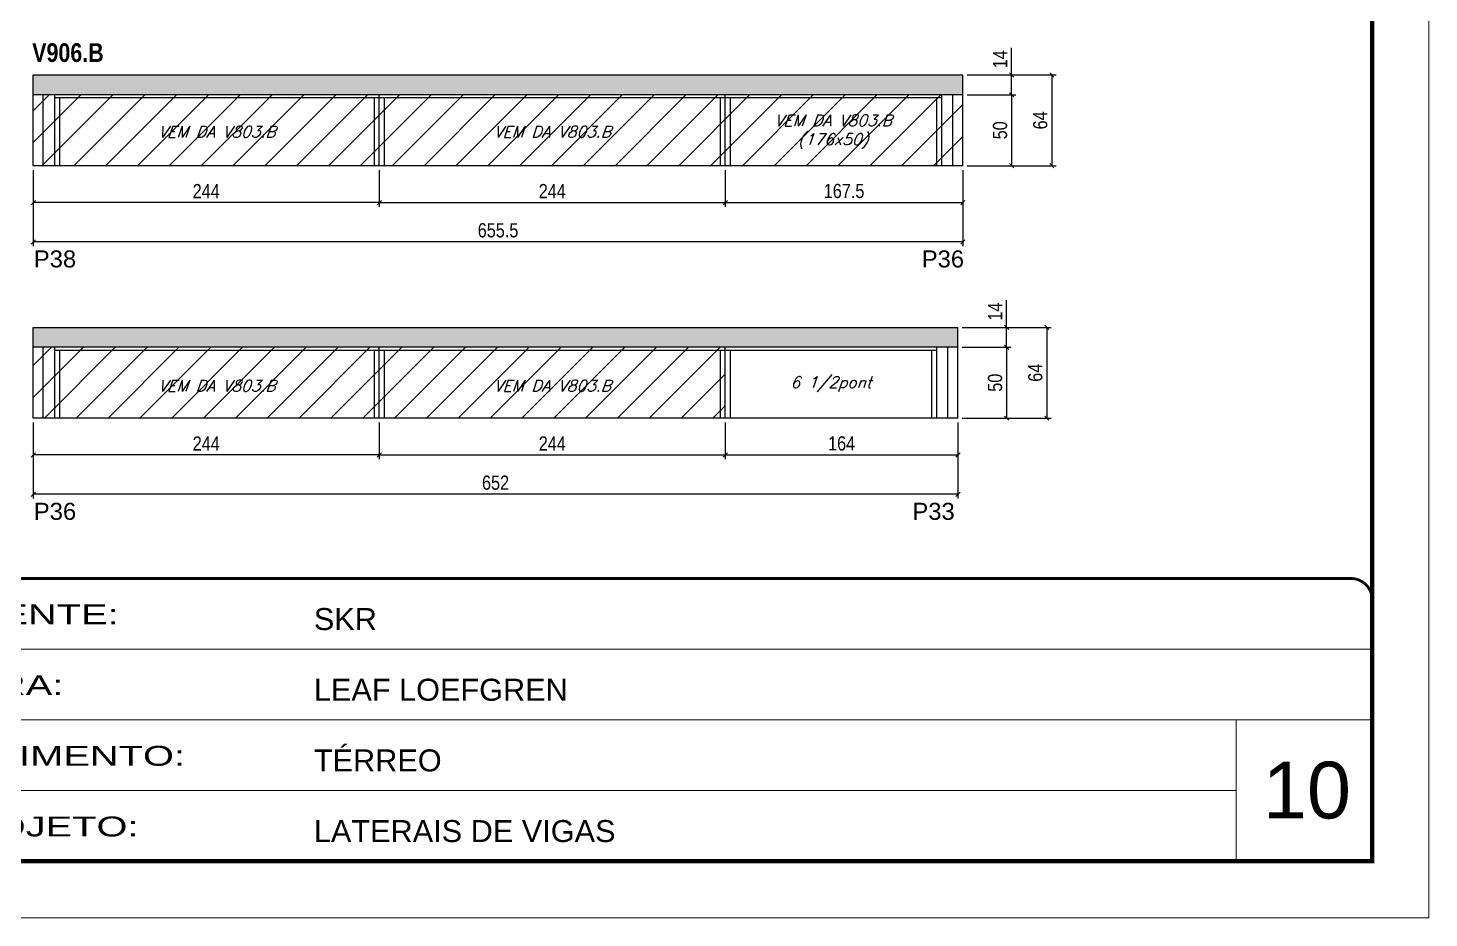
# Model space of a CAD drawing. Extents: x 3309 to 9563, y -2522 to 14608.
# Drawn here: x 5405 to 6393, y 11261 to 11888 of the extents above; entities that cross this region are included whole.
import ezdxf

# ---------------------------------------------------------------- set-up
doc = ezdxf.new("R2010")
doc.units = 0
doc.linetypes.add('CONTINUO', pattern=[0])
doc.linetypes.add('DASHED', pattern=[0.75, 0.5, -0.25])
for name, color, linetype in [('5', 5, 'Continuous'), ('COTA', 241, 'Continuous'), ('NOMENCLATURA', 7, 'Continuous'), ('Painéis', 200, 'Continuous'), ('SARR_2.2x7', 40, 'Continuous'), ('SARR_3.5x7', 81, 'Continuous'), ('texto', 7, 'Continuous')]:
    doc.layers.add(name, color=color, linetype=linetype)
for name, color, linetype, lineweight in [('CARIMBO', 255, 'Continuous', 9), ('Folhas', 255, 'Continuous', 9), ('Hachura', 251, 'Continuous', 9), ('SARRAFO DE PRESSAO', 251, 'DASHED', 9)]:
    doc.layers.add(name, color=color, linetype=linetype, lineweight=lineweight)
doc.styles.add('ARIAL', font='arial.ttf')
doc.styles.add('COTA TECNICA', font='techl___.ttf', dxfattribs={"height": 10})
doc.styles.add('Romans', font='romans.shx')
doc.styles.get("Standard").update_dxf_attribs({"font": 'arial.ttf'})
doc.styles.add('TECNICA', font='techb___.ttf', dxfattribs={"height": 10})
doc.styles.add('Tecnologia', font='')
doc.styles.get('Tecnologia').set_extended_font_data('Forgotten Futurist')
doc.dimstyles.new('PAINEL', dxfattribs={"dimtxt": 10, "dimasz": 3, "dimexe": 3, "dimexo": 3, "dimgap": 3, "dimtad": 1, "dimdec": 1, "dimzin": 12, "dimdsep": 46, "dimtxsty": 'COTA TECNICA', "dimblk1": 'OBLIQUE', "dimblk2": 'OBLIQUE', "dimsah": 1, "dimcen": 0.9, "dimclrd": 4, "dimclre": 4, "dimclrt": 240, "dimadec": 1, "dimazin": 3, "dimtfac": 1, "dimtdec": 1, "dimtmove": 0, "dimatfit": 3, "dimfxl": 1, "dimtolj": 1, "dimtzin": 12, "dimarcsym": 0})

# ---------------------------------------------------------------- blocks, each defined once
blk = doc.blocks.new('9999999999')
at = {"color": 30, "linetype": 'CONTINUO'}
for p, q in [((98564.56, 34379.64), (99583.98, 34379.64)), ((98564.56, 34329.83), (99487.98, 34329.83)), ((99583.98, 34329.83), (99487.98, 34329.83)), ((99487.98, 34329.83), (99487.98, 34230.21)), ((98564.56, 34280.02), (99487.98, 34280.02))]:
    blk.add_line(p, q, dxfattribs=at)
at = {"color": 30, "linetype": 'CONTINUO', "const_width": 2}
blk.add_lwpolyline([(99583.98, 34230.21), (99583.98, 34414.45, 0.414214), (99568.98, 34429.45), (98228.98, 34429.45, 0.414214), (98213.98, 34414.45), (98213.98, 34245.21, 0.414214), (98228.98, 34230.21), (99583.98, 34230.21)], format="xyb", dxfattribs=at)
at = {"layer": 'Folhas'}
blk.add_lwpolyline([(98138.98, 34190.21), (99623.98, 34190.21), (99623.98, 35240.21), (98138.98, 35240.21)], close=True, dxfattribs=at)
at = {"layer": 'Folhas', "color": 30, "const_width": 3}
blk.add_lwpolyline([(98213.98, 34230.21), (99583.98, 34230.21), (99583.98, 35200.21), (98213.98, 35200.21)], close=True, dxfattribs=at)
at = {"color": 7, "linetype": 'Continuous', "ltscale": 5, "style": 'ARIAL'}
for s, height, p in [('SKR', 15.483, (98837.68, 34393.13)), ('LEAF LOEFGREN', 15.4829, (98837.68, 34343.32)), ('TÉRREO', 15.483, (98837.68, 34293.51)), ('LATERAIS DE VIGAS', 15.4829, (98837.68, 34243.7))]:
    blk.add_text(s, height=height, dxfattribs=at).set_placement(p)
at = {"layer": 'Folhas', "color": 7, "style": 'Tecnologia', "width": 1.5}
for s, p in [('CLIENTE:', (98573.65, 34397.17)), ('OBRA:', (98573.65, 34347.31)), ('PAVIMENTO:', (98573.65, 34297.5)), ('PROJETO:', (98573.65, 34247.69))]:
    blk.add_text(s, height=14, dxfattribs=at).set_placement(p)
blk = doc.blocks.new('_Oblique')
at = {"color": 0, "linetype": 'ByBlock', "lineweight": -2}
blk.add_line((-0.5, -0.5), (0.5, 0.5), dxfattribs=at)
blk = doc.blocks.new('*D1409')
at = {"layer": 'COTA', "color": 4, "linetype": 'ByBlock', "lineweight": -2, "transparency": 16777216}
for p, q in [((5408.69, 11787.82), (5408.69, 11761.9)), ((5652.69, 11787.82), (5652.69, 11761.9)), ((5652.69, 11764.9), (5408.69, 11764.9))]:
    blk.add_line(p, q, dxfattribs=at)
at = {"layer": 'Defpoints', "color": 0, "linetype": 'ByBlock', "transparency": 16777216}
for p in [(5408.69, 11790.82), (5652.69, 11790.82), (5408.69, 11764.9)]:
    blk.add_point(p, dxfattribs=at)
at = {"layer": 'COTA', "color": 4, "linetype": 'ByBlock', "lineweight": -2, "transparency": 16777216, "xscale": 3, "yscale": 3, "zscale": 3, "rotation": 180}
blk.add_blockref('_Oblique', (5408.69, 11764.9), dxfattribs=at)
at = {"layer": 'COTA', "color": 4, "linetype": 'ByBlock', "lineweight": -2, "transparency": 16777216, "xscale": 3, "yscale": 3, "zscale": 3}
blk.add_blockref('_Oblique', (5652.69, 11764.9), dxfattribs=at)
at = {"layer": 'COTA', "color": 240, "linetype": 'ByBlock', "transparency": 16777216, "insert": (5530.69, 11772.97), "char_height": 10, "attachment_point": 5, "style": 'COTA TECNICA'}
blk.add_mtext('\\A1;244', dxfattribs=at)
blk = doc.blocks.new('*D1412')
at = {"layer": 'COTA', "color": 4, "linetype": 'ByBlock', "lineweight": -2, "transparency": 16777216}
for p, q in [((5408.69, 11787.82), (5408.69, 11734.19)), ((6064.19, 11787.82), (6064.19, 11734.19)), ((6064.19, 11737.19), (5408.69, 11737.19))]:
    blk.add_line(p, q, dxfattribs=at)
at = {"layer": 'Defpoints', "color": 0, "linetype": 'ByBlock', "transparency": 16777216}
for p in [(5408.69, 11790.82), (6064.19, 11790.82), (5408.69, 11737.19)]:
    blk.add_point(p, dxfattribs=at)
at = {"layer": 'COTA', "color": 4, "linetype": 'ByBlock', "lineweight": -2, "transparency": 16777216, "xscale": 3, "yscale": 3, "zscale": 3, "rotation": 180}
blk.add_blockref('_Oblique', (5408.69, 11737.19), dxfattribs=at)
at = {"layer": 'COTA', "color": 4, "linetype": 'ByBlock', "lineweight": -2, "transparency": 16777216, "xscale": 3, "yscale": 3, "zscale": 3}
blk.add_blockref('_Oblique', (6064.19, 11737.19), dxfattribs=at)
at = {"layer": 'COTA', "color": 240, "linetype": 'ByBlock', "transparency": 16777216, "insert": (5736.44, 11745.3), "char_height": 10, "attachment_point": 5, "style": 'COTA TECNICA'}
blk.add_mtext('\\A1;655.5', dxfattribs=at)
blk = doc.blocks.new('*D1410')
at = {"layer": 'COTA', "color": 4, "lineweight": -2, "transparency": 16777216}
for p, q in [((5652.69, 11787.82), (5652.69, 11761.9)), ((5896.69, 11787.82), (5896.69, 11761.9)), ((5652.69, 11764.9), (5896.69, 11764.9))]:
    blk.add_line(p, q, dxfattribs=at)
at = {"layer": 'Defpoints', "color": 0, "transparency": 16777216}
for p in [(5652.69, 11790.82, 0), (5896.69, 11790.82, 0), (5896.69, 11764.9)]:
    blk.add_point(p, dxfattribs=at)
at = {"layer": 'COTA', "color": 4, "lineweight": -2, "transparency": 16777216, "xscale": 3, "yscale": 3, "zscale": 3, "rotation": 180}
blk.add_blockref('_Oblique', (5652.69, 11764.9), dxfattribs=at)
at = {"layer": 'COTA', "color": 4, "lineweight": -2, "transparency": 16777216, "xscale": 3, "yscale": 3, "zscale": 3}
blk.add_blockref('_Oblique', (5896.69, 11764.9), dxfattribs=at)
at = {"layer": 'COTA', "color": 240, "transparency": 16777216, "insert": (5774.69, 11772.97), "char_height": 10, "attachment_point": 5, "style": 'COTA TECNICA'}
blk.add_mtext('\\A1;244', dxfattribs=at)
blk = doc.blocks.new('*D1411')
at = {"layer": 'COTA', "color": 4, "lineweight": -2, "transparency": 16777216}
for p, q in [((6067.19, 11854.82), (6129.91, 11854.82)), ((6126.91, 11854.82), (6126.91, 11790.82)), ((6067.19, 11790.82), (6129.91, 11790.82))]:
    blk.add_line(p, q, dxfattribs=at)
at = {"layer": 'Defpoints', "color": 0, "transparency": 16777216}
for p in [(6064.19, 11854.82, 0), (6064.19, 11790.82, 0), (6126.91, 11790.82)]:
    blk.add_point(p, dxfattribs=at)
at = {"layer": 'COTA', "color": 4, "lineweight": -2, "transparency": 16777216, "xscale": 3, "yscale": 3, "zscale": 3}
for p, rotation in [((6126.91, 11854.82), 90), ((6126.91, 11790.82), 270)]:
    blk.add_blockref('_Oblique', p, dxfattribs=dict(at, rotation=rotation))
at = {"layer": 'COTA', "color": 240, "transparency": 16777216, "insert": (6118.81, 11822.82), "char_height": 10, "attachment_point": 5, "rotation": 90, "style": 'COTA TECNICA'}
blk.add_mtext('\\A1;64', dxfattribs=at)
blk = doc.blocks.new('*D1413')
at = {"layer": 'COTA', "color": 4, "lineweight": -2, "transparency": 16777216}
for p, q in [((5896.69, 11787.82), (5896.69, 11761.9)), ((6064.19, 11787.82), (6064.19, 11761.9)), ((5896.69, 11764.9), (6064.19, 11764.9))]:
    blk.add_line(p, q, dxfattribs=at)
at = {"layer": 'Defpoints', "color": 0, "transparency": 16777216}
for p in [(5896.69, 11790.82, 0), (6064.19, 11790.82, 0), (6064.19, 11764.9)]:
    blk.add_point(p, dxfattribs=at)
at = {"layer": 'COTA', "color": 4, "lineweight": -2, "transparency": 16777216, "xscale": 3, "yscale": 3, "zscale": 3, "rotation": 180}
blk.add_blockref('_Oblique', (5896.69, 11764.9), dxfattribs=at)
at = {"layer": 'COTA', "color": 4, "lineweight": -2, "transparency": 16777216, "xscale": 3, "yscale": 3, "zscale": 3}
blk.add_blockref('_Oblique', (6064.19, 11764.9), dxfattribs=at)
at = {"layer": 'COTA', "color": 240, "transparency": 16777216, "insert": (5980.44, 11773.01), "char_height": 10, "attachment_point": 5, "style": 'COTA TECNICA'}
blk.add_mtext('\\A1;167.5', dxfattribs=at)
blk = doc.blocks.new('*D1414')
at = {"layer": 'COTA', "color": 4, "lineweight": -2, "transparency": 16777216}
for p, q in [((6067.19, 11840.82), (6101.55, 11840.82)), ((6098.55, 11840.82), (6098.55, 11790.82)), ((6067.19, 11790.82), (6101.55, 11790.82))]:
    blk.add_line(p, q, dxfattribs=at)
at = {"layer": 'Defpoints', "color": 0, "transparency": 16777216}
for p in [(6064.19, 11840.82, 0), (6064.19, 11790.82, 0), (6098.55, 11790.82)]:
    blk.add_point(p, dxfattribs=at)
at = {"layer": 'COTA', "color": 4, "lineweight": -2, "transparency": 16777216, "xscale": 3, "yscale": 3, "zscale": 3}
for p, rotation in [((6098.55, 11840.82), 90), ((6098.55, 11790.82), 270)]:
    blk.add_blockref('_Oblique', p, dxfattribs=dict(at, rotation=rotation))
at = {"layer": 'COTA', "color": 240, "transparency": 16777216, "insert": (6090.44, 11815.82), "char_height": 10, "attachment_point": 5, "rotation": 90, "style": 'COTA TECNICA'}
blk.add_mtext('\\A1;50', dxfattribs=at)
blk = doc.blocks.new('*D1415')
at = {"layer": 'COTA', "color": 4, "lineweight": -2, "transparency": 16777216}
for p, q in [((6098.55, 11854.82), (6098.55, 11873.93)), ((6067.19, 11854.82), (6101.55, 11854.82)), ((6098.55, 11840.82), (6098.55, 11854.82)), ((6067.19, 11840.82), (6101.55, 11840.82))]:
    blk.add_line(p, q, dxfattribs=at)
at = {"layer": 'Defpoints', "color": 0, "transparency": 16777216}
for p in [(6064.19, 11854.82, 0), (6098.55, 11854.82), (6064.19, 11840.82, 0)]:
    blk.add_point(p, dxfattribs=at)
at = {"layer": 'COTA', "color": 4, "lineweight": -2, "transparency": 16777216, "xscale": 3, "yscale": 3, "zscale": 3}
for p, rotation in [((6098.55, 11854.82), 90), ((6098.55, 11840.82), 270)]:
    blk.add_blockref('_Oblique', p, dxfattribs=dict(at, rotation=rotation))
at = {"layer": 'COTA', "color": 240, "transparency": 16777216, "insert": (6090.48, 11865.87), "char_height": 10, "attachment_point": 5, "rotation": 90, "style": 'COTA TECNICA'}
blk.add_mtext('\\A1;14', dxfattribs=at)
blk = doc.blocks.new('*D1416')
at = {"layer": 'COTA', "color": 4, "linetype": 'ByBlock', "lineweight": -2, "transparency": 16777216}
for p, q in [((5408.69, 11609.93), (5408.69, 11584.01)), ((5652.69, 11609.93), (5652.69, 11584.01)), ((5652.69, 11587.01), (5408.69, 11587.01))]:
    blk.add_line(p, q, dxfattribs=at)
at = {"layer": 'Defpoints', "color": 0, "linetype": 'ByBlock', "transparency": 16777216}
for p in [(5408.69, 11612.93), (5652.69, 11612.93), (5408.69, 11587.01)]:
    blk.add_point(p, dxfattribs=at)
at = {"layer": 'COTA', "color": 4, "linetype": 'ByBlock', "lineweight": -2, "transparency": 16777216, "xscale": 3, "yscale": 3, "zscale": 3, "rotation": 180}
blk.add_blockref('_Oblique', (5408.69, 11587.01), dxfattribs=at)
at = {"layer": 'COTA', "color": 4, "linetype": 'ByBlock', "lineweight": -2, "transparency": 16777216, "xscale": 3, "yscale": 3, "zscale": 3}
blk.add_blockref('_Oblique', (5652.69, 11587.01), dxfattribs=at)
at = {"layer": 'COTA', "color": 240, "linetype": 'ByBlock', "transparency": 16777216, "insert": (5530.69, 11595.09), "char_height": 10, "attachment_point": 5, "style": 'COTA TECNICA'}
blk.add_mtext('\\A1;244', dxfattribs=at)
blk = doc.blocks.new('*D1419')
at = {"layer": 'COTA', "color": 4, "linetype": 'ByBlock', "lineweight": -2, "transparency": 16777216}
for p, q in [((5408.69, 11609.93), (5408.69, 11556.31)), ((6060.69, 11609.93), (6060.69, 11556.31)), ((6060.69, 11559.31), (5408.69, 11559.31))]:
    blk.add_line(p, q, dxfattribs=at)
at = {"layer": 'Defpoints', "color": 0, "linetype": 'ByBlock', "transparency": 16777216}
for p in [(5408.69, 11612.93), (6060.69, 11612.93), (5408.69, 11559.31)]:
    blk.add_point(p, dxfattribs=at)
at = {"layer": 'COTA', "color": 4, "linetype": 'ByBlock', "lineweight": -2, "transparency": 16777216, "xscale": 3, "yscale": 3, "zscale": 3, "rotation": 180}
blk.add_blockref('_Oblique', (5408.69, 11559.31), dxfattribs=at)
at = {"layer": 'COTA', "color": 4, "linetype": 'ByBlock', "lineweight": -2, "transparency": 16777216, "xscale": 3, "yscale": 3, "zscale": 3}
blk.add_blockref('_Oblique', (6060.69, 11559.31), dxfattribs=at)
at = {"layer": 'COTA', "color": 240, "linetype": 'ByBlock', "transparency": 16777216, "insert": (5734.69, 11567.42), "char_height": 10, "attachment_point": 5, "style": 'COTA TECNICA'}
blk.add_mtext('\\A1;652', dxfattribs=at)
blk = doc.blocks.new('*D1417')
at = {"layer": 'COTA', "color": 4, "lineweight": -2, "transparency": 16777216}
for p, q in [((5652.69, 11609.93), (5652.69, 11584.01)), ((5896.69, 11609.93), (5896.69, 11584.01)), ((5652.69, 11587.01), (5896.69, 11587.01))]:
    blk.add_line(p, q, dxfattribs=at)
at = {"layer": 'Defpoints', "color": 0, "transparency": 16777216}
for p in [(5652.69, 11612.93, 0), (5896.69, 11612.93, 0), (5896.69, 11587.01)]:
    blk.add_point(p, dxfattribs=at)
at = {"layer": 'COTA', "color": 4, "lineweight": -2, "transparency": 16777216, "xscale": 3, "yscale": 3, "zscale": 3, "rotation": 180}
blk.add_blockref('_Oblique', (5652.69, 11587.01), dxfattribs=at)
at = {"layer": 'COTA', "color": 4, "lineweight": -2, "transparency": 16777216, "xscale": 3, "yscale": 3, "zscale": 3}
blk.add_blockref('_Oblique', (5896.69, 11587.01), dxfattribs=at)
at = {"layer": 'COTA', "color": 240, "transparency": 16777216, "insert": (5774.69, 11595.09), "char_height": 10, "attachment_point": 5, "style": 'COTA TECNICA'}
blk.add_mtext('\\A1;244', dxfattribs=at)
blk = doc.blocks.new('*D1418')
at = {"layer": 'COTA', "color": 4, "lineweight": -2, "transparency": 16777216}
for p, q in [((6063.69, 11676.93), (6126.41, 11676.93)), ((6123.41, 11676.93), (6123.41, 11612.93)), ((6063.69, 11612.93), (6126.41, 11612.93))]:
    blk.add_line(p, q, dxfattribs=at)
at = {"layer": 'Defpoints', "color": 0, "transparency": 16777216}
for p in [(6060.69, 11676.93, 0), (6060.69, 11612.93, 0), (6123.41, 11612.93)]:
    blk.add_point(p, dxfattribs=at)
at = {"layer": 'COTA', "color": 4, "lineweight": -2, "transparency": 16777216, "xscale": 3, "yscale": 3, "zscale": 3}
for p, rotation in [((6123.41, 11676.93), 90), ((6123.41, 11612.93), 270)]:
    blk.add_blockref('_Oblique', p, dxfattribs=dict(at, rotation=rotation))
at = {"layer": 'COTA', "color": 240, "transparency": 16777216, "insert": (6115.31, 11644.93), "char_height": 10, "attachment_point": 5, "rotation": 90, "style": 'COTA TECNICA'}
blk.add_mtext('\\A1;64', dxfattribs=at)
blk = doc.blocks.new('*D1420')
at = {"layer": 'COTA', "color": 4, "lineweight": -2, "transparency": 16777216}
for p, q in [((5896.69, 11609.93), (5896.69, 11584.01)), ((6060.69, 11609.93), (6060.69, 11584.01)), ((5896.69, 11587.01), (6060.69, 11587.01))]:
    blk.add_line(p, q, dxfattribs=at)
at = {"layer": 'Defpoints', "color": 0, "transparency": 16777216}
for p in [(5896.69, 11612.93, 0), (6060.69, 11612.93, 0), (6060.69, 11587.01)]:
    blk.add_point(p, dxfattribs=at)
at = {"layer": 'COTA', "color": 4, "lineweight": -2, "transparency": 16777216, "xscale": 3, "yscale": 3, "zscale": 3, "rotation": 180}
blk.add_blockref('_Oblique', (5896.69, 11587.01), dxfattribs=at)
at = {"layer": 'COTA', "color": 4, "lineweight": -2, "transparency": 16777216, "xscale": 3, "yscale": 3, "zscale": 3}
blk.add_blockref('_Oblique', (6060.69, 11587.01), dxfattribs=at)
at = {"layer": 'COTA', "color": 240, "transparency": 16777216, "insert": (5978.69, 11595.12), "char_height": 10, "attachment_point": 5, "style": 'COTA TECNICA'}
blk.add_mtext('\\A1;164', dxfattribs=at)
blk = doc.blocks.new('*D1421')
at = {"layer": 'COTA', "color": 4, "lineweight": -2, "transparency": 16777216}
for p, q in [((6063.69, 11662.93), (6098.05, 11662.93)), ((6095.05, 11662.93), (6095.05, 11612.93)), ((6063.69, 11612.93), (6098.05, 11612.93))]:
    blk.add_line(p, q, dxfattribs=at)
at = {"layer": 'Defpoints', "color": 0, "transparency": 16777216}
for p in [(6060.69, 11662.93, 0), (6060.69, 11612.93, 0), (6095.05, 11612.93)]:
    blk.add_point(p, dxfattribs=at)
at = {"layer": 'COTA', "color": 4, "lineweight": -2, "transparency": 16777216, "xscale": 3, "yscale": 3, "zscale": 3}
for p, rotation in [((6095.05, 11662.93), 90), ((6095.05, 11612.93), 270)]:
    blk.add_blockref('_Oblique', p, dxfattribs=dict(at, rotation=rotation))
at = {"layer": 'COTA', "color": 240, "transparency": 16777216, "insert": (6086.94, 11637.93), "char_height": 10, "attachment_point": 5, "rotation": 90, "style": 'COTA TECNICA'}
blk.add_mtext('\\A1;50', dxfattribs=at)
blk = doc.blocks.new('*D1422')
at = {"layer": 'COTA', "color": 4, "lineweight": -2, "transparency": 16777216}
for p, q in [((6095.05, 11676.93), (6095.05, 11696.05)), ((6063.69, 11676.93), (6098.05, 11676.93)), ((6095.05, 11662.93), (6095.05, 11676.93)), ((6063.69, 11662.93), (6098.05, 11662.93))]:
    blk.add_line(p, q, dxfattribs=at)
at = {"layer": 'Defpoints', "color": 0, "transparency": 16777216}
for p in [(6060.69, 11676.93, 0), (6095.05, 11676.93), (6060.69, 11662.93, 0)]:
    blk.add_point(p, dxfattribs=at)
at = {"layer": 'COTA', "color": 4, "lineweight": -2, "transparency": 16777216, "xscale": 3, "yscale": 3, "zscale": 3}
for p, rotation in [((6095.05, 11676.93), 90), ((6095.05, 11662.93), 270)]:
    blk.add_blockref('_Oblique', p, dxfattribs=dict(at, rotation=rotation))
at = {"layer": 'COTA', "color": 240, "transparency": 16777216, "insert": (6086.98, 11687.99), "char_height": 10, "attachment_point": 5, "rotation": 90, "style": 'COTA TECNICA'}
blk.add_mtext('\\A1;14', dxfattribs=at)

msp = doc.modelspace()

# ---------------------------------------------------------------- hatches: boundary and pattern name
at = {"layer": 'COTA'}
h = msp.add_hatch(dxfattribs=at)
h.set_pattern_fill('AR-CONC', color=256, scale=0.03)
h.set_pattern_definition([(50, (-1518.0494, -1421.1904), (5.4655401, -0.4781726), [0.5715, -6.2865]), (355, (-1518.0494, -1421.1904), (-1.0573026, 5.7317054), [0.4572, -5.0292175]), (100.451445, (-1517.594, -1421.2303), (4.4082374, 5.2535326), [0.4857003, -5.3427073]), (46.1842, (-1518.0494, -1419.6664), (8.1323712, -1.2612698), [0.85725, -9.42975]), (96.63556, (-1517.372, -1419.7715), (7.122124, 7.4227837), [0.7285507, -8.0140682]), (351.18415, (-1518.049, -1419.6664), (7.122124, 7.4227837), [0.685799, -7.543792]), (21, (-1517.2874, -1420.0474), (4.5484317, -3.067956), [0.5715, -6.2865]), (326, (-1517.2874, -1420.0474), (1.8540609, 5.525639), [0.4572, -5.0292]), (71.451445, (-1516.9084, -1420.303), (6.4024926, 2.457683), [0.4857003, -5.3426981]), (37.5, (-1518.0494, -1421.1904), (0.0926581, 2.53665117), [0, -4.96824, 0, -5.1054, 0, -5.04825]), (7.5, (-1518.0494, -1421.1904), (2.00458988, 3.00541724), [0, -2.91084, 0, -4.85394, 0, -1.92405]), (327.5, (-1519.7486, -1421.1904), (4.06771786, -0.17186232), [0, -1.905, 0, -5.9436, 0, -7.8867]), (317.5, (-1520.5106, -1421.1904), (4.44387544, 0.7627947), [0, -2.4765, 0, -3.94716, 0, -5.6007])])
h.paths.add_polyline_path([(6064.19, 11840.82), (6064.19, 11854.82), (5408.69, 11854.82), (5408.69, 11840.82)])
h = msp.add_hatch(dxfattribs=at)
h.set_pattern_fill('AR-CONC', color=256, scale=0.03)
h.set_pattern_definition([(50, (-1518.0494, -1599.076), (5.4655401, -0.4781726), [0.5715, -6.2865]), (355, (-1518.0494, -1599.076), (-1.0573026, 5.7317054), [0.4572, -5.0292175]), (100.451445, (-1517.594, -1599.116), (4.4082374, 5.2535326), [0.4857003, -5.3427073]), (46.1842, (-1518.0494, -1597.552), (8.1323712, -1.2612698), [0.85725, -9.42975]), (96.63556, (-1517.372, -1597.657), (7.122124, 7.4227837), [0.7285507, -8.0140682]), (351.18415, (-1518.049, -1597.552), (7.122124, 7.4227837), [0.685799, -7.543792]), (21, (-1517.2874, -1597.933), (4.5484317, -3.067956), [0.5715, -6.2865]), (326, (-1517.2874, -1597.933), (1.8540609, 5.525639), [0.4572, -5.0292]), (71.451445, (-1516.9084, -1598.1887), (6.4024926, 2.457683), [0.4857003, -5.3426981]), (37.5, (-1518.0494, -1599.076), (0.0926581, 2.53665117), [0, -4.96824, 0, -5.1054, 0, -5.04825]), (7.5, (-1518.0494, -1599.076), (2.00458988, 3.00541724), [0, -2.91084, 0, -4.85394, 0, -1.92405]), (327.5, (-1519.7486, -1599.076), (4.06771786, -0.17186232), [0, -1.905, 0, -5.9436, 0, -7.8867]), (317.5, (-1520.5106, -1599.076), (4.44387544, 0.7627947), [0, -2.4765, 0, -3.94716, 0, -5.6007])])
h.paths.add_polyline_path([(6060.69, 11662.93), (6060.69, 11676.93), (5408.69, 11676.93), (5408.69, 11662.93)])
at = {"layer": 'Hachura'}
h = msp.add_hatch(dxfattribs=at)
h.set_pattern_fill('ANSI31', color=256, scale=5)
h.paths.add_polyline_path([(5652.69, 11840.82), (5408.69, 11840.82), (5408.69, 11790.82), (5652.69, 11790.82)])
h.paths.add_polyline_path([(5896.69, 11840.82), (5652.69, 11840.82), (5652.69, 11790.82), (5896.69, 11790.82)])
h.paths.add_polyline_path([(6063.69, 11840.82), (5896.69, 11840.82), (5896.69, 11790.82), (6063.69, 11790.82)])
h.paths.add_polyline_path([(5896.69, 11662.93), (5652.69, 11662.93), (5652.69, 11612.93), (5896.69, 11612.93)])
h.paths.add_polyline_path([(5652.69, 11662.93), (5408.69, 11662.93), (5408.69, 11612.93), (5652.69, 11612.93)])

# ---------------------------------------------------------------- linework, layer by layer
at = {"layer": 'COTA'}
for p, q in [((5408.69, 11840.82, 0), (5408.69, 11854.82, 0)), ((5408.69, 11854.82, 0), (6064.19, 11854.82, 0)), ((6064.19, 11840.82, 0), (6064.19, 11854.82, 0)), ((5408.69, 11662.93, 0), (5408.69, 11676.93, 0)), ((5408.69, 11676.93, 0), (6060.69, 11676.93, 0)), ((6060.69, 11662.93, 0), (6060.69, 11676.93, 0))]:
    msp.add_line(p, q, dxfattribs=at)
at = {"layer": 'Painéis', "linetype": 'ByBlock'}
for p, q in [((6064.19, 11840.82, 0), (5408.69, 11840.82, 0)), ((5408.69, 11790.82, 0), (5408.69, 11840.82, 0)), ((5652.69, 11790.82, 0), (5652.69, 11840.82, 0)), ((5896.69, 11790.82, 0), (5896.69, 11840.82, 0)), ((6064.19, 11790.82, 0), (6064.19, 11840.82, 0)), ((6064.19, 11790.82, 0), (5408.69, 11790.82, 0)), ((6060.69, 11662.93, 0), (5408.69, 11662.93, 0)), ((5408.69, 11612.93, 0), (5408.69, 11662.93, 0)), ((5652.69, 11612.93, 0), (5652.69, 11662.93, 0)), ((5896.69, 11612.93, 0), (5896.69, 11662.93, 0)), ((6060.69, 11612.93, 0), (6060.69, 11662.93, 0)), ((6060.69, 11612.93, 0), (5408.69, 11612.93, 0))]:
    msp.add_line(p, q, dxfattribs=at)
at = {"layer": 'SARR_2.2x7', "linetype": 'Continuous'}
for p, q in [((5415.69, 11790.82, 0), (5415.69, 11840.82, 0)), ((5652.69, 11838.62, 0), (5423.69, 11838.62, 0)), ((5896.69, 11838.62, 0), (5652.69, 11838.62, 0)), ((6049.19, 11838.62, 0), (5896.69, 11838.62, 0)), ((6057.19, 11790.82, 0), (6057.19, 11840.82, 0)), ((5415.69, 11612.93, 0), (5415.69, 11662.93, 0)), ((5652.69, 11660.73, 0), (5423.69, 11660.73, 0)), ((5896.69, 11660.73, 0), (5652.69, 11660.73, 0)), ((6045.69, 11660.73, 0), (5896.69, 11660.73, 0)), ((6053.69, 11612.93, 0), (6053.69, 11662.93, 0))]:
    msp.add_line(p, q, dxfattribs=at)
at = {"layer": 'SARR_3.5x7'}
for p, q in [((5423.69, 11840.82, 0), (5423.69, 11790.82, 0)), ((5427.19, 11838.62, 0), (5427.19, 11790.82, 0)), ((5649.19, 11838.62, 0), (5649.19, 11790.82, 0)), ((5656.19, 11838.62, 0), (5656.19, 11790.82, 0)), ((5893.19, 11838.62, 0), (5893.19, 11790.82, 0)), ((5900.19, 11838.62, 0), (5900.19, 11790.82, 0)), ((6045.69, 11838.62, 0), (6045.69, 11790.82, 0)), ((6049.19, 11840.82, 0), (6049.19, 11790.82, 0)), ((5423.69, 11662.93, 0), (5423.69, 11612.93, 0)), ((5427.19, 11660.73, 0), (5427.19, 11612.93, 0)), ((5649.19, 11660.73, 0), (5649.19, 11612.93, 0)), ((5656.19, 11660.73, 0), (5656.19, 11612.93, 0)), ((5893.19, 11660.73, 0), (5893.19, 11612.93, 0)), ((5900.19, 11660.73, 0), (5900.19, 11612.93, 0)), ((6042.19, 11660.73, 0), (6042.19, 11612.93, 0)), ((6045.69, 11662.93, 0), (6045.69, 11612.93, 0))]:
    msp.add_line(p, q, dxfattribs=at)

# ---------------------------------------------------------------- block references
at = {"layer": 'SARRAFO DE PRESSAO', "color": 6, "linetype": 'ByBlock'}
msp.add_blockref('9999999999', (-93231.11, -22929.5), dxfattribs=at)

# ---------------------------------------------------------------- texts
at = {"layer": '5', "linetype": 'Continuous'}
for s, p in [('P38', (5409.14, 11719.18, 0)), ('P36', (6035.23, 11719.18, 0)), ('P36', (5409.14, 11541.29, 0)), ('P33', (6028.64, 11541.29, 0))]:
    msp.add_text(s, height=12, rotation=0.00004, dxfattribs=at).set_placement(p)
at = {"layer": 'CARIMBO', "style": 'ARIAL'}
msp.add_text('10', height=40, dxfattribs=at).set_placement((6275.73, 11330.85))
at = {"layer": 'NOMENCLATURA', "style": 'TECNICA'}
msp.add_text('V906.B', height=13.2, dxfattribs=at).set_placement((5407.97, 11864, 0))
at = {"layer": 'texto', "color": 2, "char_height": 8, "attachment_point": 5, "style": 'Romans'}
for s, insert in [('{\\Q19;\\C256;VEM DA V803.B^J(176x50)}', (5972.69, 11814.82, 0)), ('{\\Q19;\\C256;VEM DA V803.B}', (5538.19, 11814.82, 0)), ('{\\Q19;\\C256;VEM DA V803.B}', (5774.69, 11814.82, 0)), ('{\\Q19;\\C256;VEM DA V803.B}', (5538.19, 11635.83, 0)), ('{\\Q19;\\C256;VEM DA V803.B}', (5774.69, 11635.83, 0)), ('{\\Q19;\\C256;6 1/2pont}', (5971.19, 11636.93, 0))]:
    msp.add_mtext(s, dxfattribs=dict(at, insert=insert))

# ---------------------------------------------------------------- dimensions: what is measured, and where the dimension line sits
at = {"layer": 'COTA'}
for base, p1, p2, picture, middle in [((6098.55, 11854.82), (6064.19, 11840.82, 0), (6064.19, 11854.82, 0), '*D1415', (6090.48, 11865.87)), ((6126.91, 11790.82), (6064.19, 11854.82, 0), (6064.19, 11790.82, 0), '*D1411', (6118.81, 11822.82)), ((6098.55, 11790.82), (6064.19, 11840.82, 0), (6064.19, 11790.82, 0), '*D1414', (6090.44, 11815.82)), ((6095.05, 11676.93), (6060.69, 11662.93, 0), (6060.69, 11676.93, 0), '*D1422', (6086.98, 11687.99)), ((6123.41, 11612.93), (6060.69, 11676.93, 0), (6060.69, 11612.93, 0), '*D1418', (6115.31, 11644.93)), ((6095.05, 11612.93), (6060.69, 11662.93, 0), (6060.69, 11612.93, 0), '*D1421', (6086.94, 11637.93))]:
    dim = msp.add_linear_dim(base=base, p1=p1, p2=p2, angle=90, dimstyle='PAINEL', dxfattribs=at)
    dim.commit()
    dim.dimension.update_dxf_attribs({"geometry": picture, "text_midpoint": middle})
at = {"layer": 'COTA', "linetype": 'ByBlock'}
for base, p1, p2, picture, middle in [((5408.69, 11764.9, 0), (5652.69, 11790.82, 0), (5408.69, 11790.82, 0), '*D1409', (5530.69, 11772.97, 0)), ((5408.69, 11587.01, 0), (5652.69, 11612.93, 0), (5408.69, 11612.93, 0), '*D1416', (5530.69, 11595.09, 0))]:
    dim = msp.add_linear_dim(base=base, p1=p1, p2=p2, angle=180, dimstyle='PAINEL', override={"dimtmove": 1}, dxfattribs=at)
    dim.commit()
    dim.dimension.update_dxf_attribs({"geometry": picture, "text_midpoint": middle})
for base, p1, p2, picture, middle in [((5408.69, 11737.19, 0), (6064.19, 11790.82, 0), (5408.69, 11790.82, 0), '*D1412', (5736.44, 11745.3, 0)), ((5408.69, 11559.31, 0), (6060.69, 11612.93, 0), (5408.69, 11612.93, 0), '*D1419', (5734.69, 11567.42, 0))]:
    dim = msp.add_linear_dim(base=base, p1=p1, p2=p2, angle=180, dimstyle='PAINEL', dxfattribs=at)
    dim.commit()
    dim.dimension.update_dxf_attribs({"geometry": picture, "text_midpoint": middle})
at = {"layer": 'COTA'}
for base, p1, p2, picture, middle in [((5896.69, 11764.9), (5652.69, 11790.82, 0), (5896.69, 11790.82, 0), '*D1410', (5774.69, 11772.97)), ((6064.19, 11764.9), (5896.69, 11790.82, 0), (6064.19, 11790.82, 0), '*D1413', (5980.44, 11773.01)), ((5896.69, 11587.01), (5652.69, 11612.93, 0), (5896.69, 11612.93, 0), '*D1417', (5774.69, 11595.09)), ((6060.69, 11587.01), (5896.69, 11612.93, 0), (6060.69, 11612.93, 0), '*D1420', (5978.69, 11595.12))]:
    dim = msp.add_linear_dim(base=base, p1=p1, p2=p2, dimstyle='PAINEL', dxfattribs=at)
    dim.commit()
    dim.dimension.update_dxf_attribs({"geometry": picture, "text_midpoint": middle})

doc.saveas('drawing.dxf')
